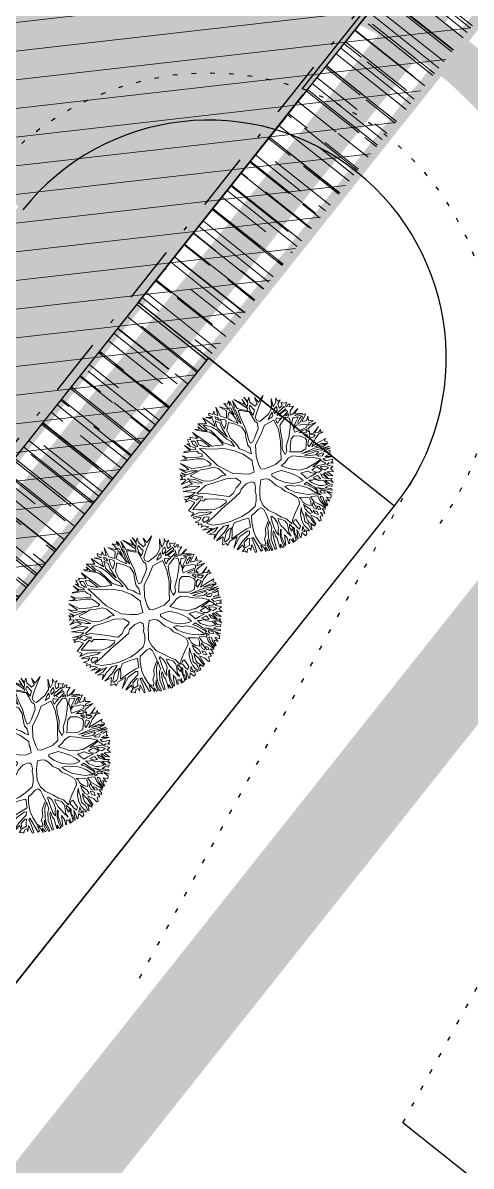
# Model space of a CAD drawing. Header units: metres. Extents: x -664657 to -643449, y -1076720 to -1062383.
# Drawn here: x -660281.14 to -660271.14, y -1066170.79 to -1066145.3 of the extents above; entities that cross this region are included whole.
import ezdxf

# ---------------------------------------------------------------- set-up
doc = ezdxf.new("R2010")
doc.units = ezdxf.units.M
doc.header["$LTSCALE"] = 0.1
for name, pattern in [('DASHDOT', [25.4, 12.7, -6.35, 0, -6.35]), ('DIVIDE', [31.75, 12.7, -6.35, 0, -6.35, 0, -6.35]), ('DOT', [6.35, 0, -6.35])]:
    doc.linetypes.add(name, pattern=pattern)
doc.layers.get('0').update_dxf_attribs({"color": 8, "lineweight": 9})
for name, color, linetype in [('AA_THER_DOPRAVA', 142, 'Continuous'), ('AA_THER_KOMUNIKACE', 201, 'Continuous'), ('AA_THER_osy', 46, 'DASHDOT'), ('AA_THER_slabá', 4, 'Continuous'), ('AA_THER_srafy', 52, 'Continuous'), ('AA_THER_SRAFY KATASTR', 14, 'Continuous'), ('AA_THER_čerchovaná', 84, 'DIVIDE')]:
    doc.layers.add(name, color=color, linetype=linetype)
doc.layers.add('AA_THER_pomocná', color=30, linetype='Continuous', plot=False)
doc.layers.add('AA_THER_silná', color=1, linetype='Continuous', lineweight=70)
doc.layers.add('AA_THER_STAFAZ', color=252, linetype='Continuous', lineweight=0)
pattern_1 = [(321.512676, (-656030.26, -1069498.5804), (1.190946247, -0.297893937), [7.62, -1.016, 2.54, -0.508]), (321.512676, (-656029.57305, -1069498.8021), (0.0228439, 0.845003885), [1.524, -0.16764, 3.048, -0.381]), (321.512676, (-656029.79244, -1069498.4005), (2.279521616, -1.377561865), [4.064, -0.7112, 2.032, -0.508])]

# ---------------------------------------------------------------- blocks, each defined once
blk = doc.blocks.new('A$C0C461CEA')
for p, q in [((0.303, 0.735), (0.335, 0.855)), ((0.335, 0.855), (0.332, 0.706)), ((0.448, 0.732), (0.381, 0.832)), ((0.381, 0.832), (0.473, 0.745)), ((0.483, 0.777), (0.463, 0.845)), ((0.463, 0.845), (0.503, 0.812)), ((0.503, 0.812), (0.541, 0.849)), ((0.541, 0.849), (0.523, 0.775)), ((-0.108, 0.579), (-0.136, 0.688)), ((-0.136, 0.688), (-0.031, 0.479)), ((-0.062, 0.681), (-0.084, 0.71)), ((-0.084, 0.71), (-0.025, 0.681)), ((0.086, 0.573), (-0.062, 0.681)), ((-0.025, 0.681), (-0.029, 0.73)), ((-0.029, 0.73), (-0.001, 0.656)), ((0.063, 0.606), (-0.009, 0.765)), ((-0.009, 0.765), (0.101, 0.706)), ((0.049, 0.709), (0.1, 0.674)), ((0.071, 0.64), (0.049, 0.709)), ((0.101, 0.706), (0.094, 0.804)), ((0.094, 0.804), (0.195, 0.61)), ((0.1, 0.674), (0.148, 0.626)), ((0.214, 0.725), (0.134, 0.788)), ((0.134, 0.788), (0.212, 0.751)), ((0.191, 0.795), (0.205, 0.826)), ((0.231, 0.749), (0.191, 0.795)), ((0.195, 0.61), (0.214, 0.725)), ((0.205, 0.826), (0.247, 0.779)), ((0.212, 0.751), (0.231, 0.749)), ((0.226, 0.644), (0.236, 0.684)), ((0.236, 0.684), (0.278, 0.625)), ((0.247, 0.779), (0.283, 0.818)), ((0.256, 0.734), (0.28, 0.713)), ((0.257, 0.695), (0.256, 0.734)), ((0.272, 0.676), (0.257, 0.695)), ((0.291, 0.657), (0.272, 0.676)), ((0.283, 0.818), (0.273, 0.766)), ((0.273, 0.766), (0.303, 0.735)), ((0.28, 0.713), (0.29, 0.678)), ((0.29, 0.678), (0.291, 0.657)), ((0.298, 0.594), (0.316, 0.668)), ((0.316, 0.668), (0.354, 0.641)), ((0.332, 0.706), (0.398, 0.641)), ((0.398, 0.641), (0.448, 0.732)), ((0.471, 0.697), (0.438, 0.663)), ((0.482, 0.682), (0.471, 0.697)), ((0.473, 0.745), (0.483, 0.777)), ((0.492, 0.669), (0.482, 0.682)), ((0.49, 0.711), (0.491, 0.762)), ((0.505, 0.682), (0.49, 0.711)), ((0.491, 0.762), (0.519, 0.739)), ((0.503, 0.634), (0.492, 0.669)), ((0.518, 0.634), (0.505, 0.682)), ((0.519, 0.739), (0.518, 0.634)), ((0.523, 0.775), (0.552, 0.829)), ((0.544, 0.723), (0.568, 0.689)), ((0.547, 0.66), (0.544, 0.723)), ((0.552, 0.829), (0.55, 0.733)), ((0.55, 0.733), (0.572, 0.716)), ((0.568, 0.689), (0.562, 0.609)), ((0.572, 0.716), (0.592, 0.82)), ((0.592, 0.82), (0.599, 0.69)), ((0.599, 0.69), (0.656, 0.641)), ((0.732, 0.619), (0.623, 0.824)), ((0.623, 0.824), (0.721, 0.691)), ((0.721, 0.691), (0.725, 0.772)), ((0.725, 0.772), (0.739, 0.638)), ((0.739, 0.638), (0.773, 0.691)), ((0.773, 0.691), (0.762, 0.79)), ((0.762, 0.79), (0.78, 0.708)), ((0.78, 0.708), (0.782, 0.71)), ((0.782, 0.71), (0.826, 0.755)), ((0.826, 0.755), (0.807, 0.687)), ((0.807, 0.687), (0.84, 0.599)), ((1.024, 0.679), (0.847, 0.53)), ((0.888, 0.613), (0.897, 0.711)), ((0.897, 0.711), (0.915, 0.627)), ((0.915, 0.627), (1.024, 0.679)), ((-0.291, 0.473), (-0.326, 0.577)), ((-0.326, 0.577), (-0.279, 0.488)), ((-0.256, 0.522), (-0.284, 0.582)), ((-0.284, 0.582), (-0.25, 0.553)), ((-0.207, 0.472), (-0.256, 0.522)), ((-0.25, 0.553), (-0.251, 0.627)), ((-0.251, 0.627), (-0.205, 0.61)), ((-0.215, 0.587), (-0.164, 0.562)), ((-0.208, 0.57), (-0.215, 0.587)), ((-0.212, 0.536), (-0.208, 0.57)), ((-0.186, 0.48), (-0.212, 0.536)), ((-0.205, 0.61), (-0.205, 0.641)), ((-0.205, 0.641), (-0.143, 0.596)), ((-0.164, 0.562), (-0.163, 0.47)), ((-0.143, 0.596), (-0.108, 0.579)), ((-0.134, 0.562), (-0.138, 0.487)), ((-0.111, 0.544), (-0.134, 0.562)), ((-0.084, 0.536), (-0.111, 0.544)), ((-0.05, 0.471), (-0.084, 0.536)), ((-0.001, 0.656), (0.063, 0.606)), ((0.115, 0.58), (0.071, 0.64)), ((0.141, 0.467), (0.086, 0.573)), ((0.154, 0.458), (0.115, 0.58)), ((0.148, 0.626), (0.198, 0.54)), ((0.198, 0.54), (0.234, 0.438)), ((0.212, 0.581), (0.226, 0.644)), ((0.236, 0.499), (0.212, 0.581)), ((0.281, 0.388), (0.236, 0.499)), ((0.278, 0.625), (0.267, 0.543)), ((0.267, 0.543), (0.281, 0.388)), ((0.299, 0.519), (0.298, 0.594)), ((0.359, 0.578), (0.299, 0.519)), ((0.392, 0.572), (0.318, 0.477)), ((0.354, 0.641), (0.373, 0.618)), ((0.373, 0.618), (0.359, 0.578)), ((0.469, 0.501), (0.392, 0.572)), ((0.419, 0.639), (0.417, 0.618)), ((0.417, 0.618), (0.449, 0.568)), ((0.438, 0.663), (0.419, 0.639)), ((0.449, 0.568), (0.492, 0.518)), ((0.532, 0.422), (0.469, 0.501)), ((0.492, 0.518), (0.511, 0.491)), ((0.512, 0.575), (0.503, 0.634)), ((0.511, 0.491), (0.512, 0.575)), ((0.53, 0.531), (0.539, 0.622)), ((0.551, 0.471), (0.53, 0.531)), ((0.539, 0.622), (0.547, 0.66)), ((0.562, 0.609), (0.551, 0.471)), ((0.581, 0.563), (0.574, 0.456)), ((0.6, 0.66), (0.581, 0.563)), ((0.629, 0.644), (0.6, 0.66)), ((0.699, 0.587), (0.629, 0.644)), ((0.656, 0.641), (0.716, 0.594)), ((0.735, 0.569), (0.699, 0.587)), ((0.716, 0.594), (0.732, 0.619)), ((0.736, 0.502), (0.735, 0.569)), ((0.738, 0.409), (0.736, 0.502)), ((0.756, 0.617), (0.75, 0.55)), ((0.75, 0.55), (0.759, 0.494)), ((0.785, 0.647), (0.756, 0.617)), ((0.759, 0.494), (0.811, 0.549)), ((0.847, 0.53), (0.772, 0.454)), ((0.811, 0.549), (0.785, 0.647)), ((0.84, 0.599), (0.888, 0.613)), ((1.039, 0.454), (1.103, 0.589)), ((1.103, 0.589), (1.074, 0.465)), ((1.074, 0.465), (1.137, 0.506)), ((1.137, 0.506), (1.166, 0.562)), ((1.213, 0.508), (1.154, 0.472)), ((1.166, 0.562), (1.164, 0.508)), ((1.164, 0.508), (1.213, 0.508)), ((-0.436, 0.238), (-0.503, 0.376)), ((-0.503, 0.376), (-0.397, 0.235)), ((-0.394, 0.371), (-0.482, 0.412)), ((-0.482, 0.412), (-0.394, 0.388)), ((-0.394, 0.388), (-0.424, 0.459)), ((-0.424, 0.459), (-0.372, 0.399)), ((-0.256, 0.32), (-0.394, 0.371)), ((-0.386, 0.487), (-0.377, 0.497)), ((-0.28, 0.452), (-0.386, 0.487)), ((-0.377, 0.497), (-0.291, 0.473)), ((-0.372, 0.399), (-0.265, 0.347)), ((-0.209, 0.421), (-0.28, 0.452)), ((-0.279, 0.488), (-0.209, 0.448)), ((-0.265, 0.347), (-0.176, 0.312)), ((-0.209, 0.448), (-0.207, 0.472)), ((-0.194, 0.381), (-0.209, 0.421)), ((-0.162, 0.346), (-0.194, 0.381)), ((-0.163, 0.47), (-0.186, 0.48)), ((-0.176, 0.312), (-0.162, 0.346)), ((-0.157, 0.436), (-0.114, 0.321)), ((-0.081, 0.391), (-0.157, 0.436)), ((-0.138, 0.487), (-0.095, 0.443)), ((-0.095, 0.443), (-0.013, 0.385)), ((0.012, 0.333), (-0.081, 0.391)), ((-0.013, 0.385), (-0.05, 0.471)), ((-0.031, 0.479), (0.019, 0.379)), ((0.154, 0.269), (0.012, 0.333)), ((0.019, 0.379), (0.096, 0.349)), ((0.096, 0.349), (0.175, 0.322)), ((0.175, 0.322), (0.141, 0.467)), ((0.193, 0.345), (0.154, 0.458)), ((0.24, 0.295), (0.193, 0.345)), ((0.234, 0.438), (0.258, 0.367)), ((0.258, 0.367), (0.296, 0.309)), ((0.314, 0.414), (0.309, 0.363)), ((0.309, 0.363), (0.334, 0.286)), ((0.318, 0.477), (0.314, 0.414)), ((0.54, 0.324), (0.532, 0.422)), ((0.571, 0.374), (0.551, 0.283)), ((0.574, 0.456), (0.571, 0.374)), ((0.731, 0.289), (0.76, 0.363)), ((0.76, 0.363), (0.738, 0.409)), ((0.772, 0.454), (0.768, 0.41)), ((0.768, 0.41), (0.8, 0.37)), ((0.8, 0.37), (0.955, 0.401)), ((0.943, 0.354), (0.922, 0.336)), ((0.922, 0.336), (0.992, 0.342)), ((0.983, 0.384), (0.943, 0.354)), ((0.955, 0.401), (1.039, 0.454)), ((1.022, 0.404), (0.983, 0.384)), ((0.992, 0.342), (1.008, 0.359)), ((1.008, 0.359), (1.022, 0.404)), ((1.06, 0.421), (1.046, 0.396)), ((1.046, 0.396), (1.046, 0.37)), ((1.046, 0.37), (1.102, 0.394)), ((1.085, 0.438), (1.06, 0.421)), ((1.084, 0.364), (1.065, 0.329)), ((1.065, 0.329), (1.216, 0.353)), ((1.151, 0.377), (1.084, 0.364)), ((1.117, 0.447), (1.085, 0.438)), ((1.102, 0.394), (1.117, 0.447)), ((1.157, 0.334), (1.115, 0.327)), ((1.154, 0.472), (1.142, 0.409)), ((1.142, 0.409), (1.193, 0.416)), ((1.216, 0.393), (1.151, 0.377)), ((1.223, 0.332), (1.157, 0.334)), ((1.193, 0.416), (1.206, 0.47)), ((1.206, 0.47), (1.232, 0.441)), ((1.216, 0.353), (1.216, 0.393)), ((1.221, 0.303), (1.223, 0.332)), ((1.232, 0.441), (1.276, 0.429)), ((1.276, 0.429), (1.239, 0.399)), ((1.239, 0.399), (1.239, 0.378)), ((1.239, 0.378), (1.266, 0.383)), ((1.336, 0.335), (1.265, 0.299)), ((1.266, 0.383), (1.281, 0.398)), ((1.308, 0.383), (1.275, 0.358)), ((1.275, 0.358), (1.336, 0.335)), ((1.281, 0.398), (1.308, 0.383)), ((-0.612, 0.165), (-0.577, 0.172)), ((-0.577, 0.172), (-0.583, 0.229)), ((-0.583, 0.229), (-0.536, 0.174)), ((-0.526, 0.187), (-0.556, 0.247)), ((-0.556, 0.247), (-0.505, 0.187)), ((-0.495, 0.221), (-0.55, 0.309)), ((-0.55, 0.309), (-0.495, 0.256)), ((-0.536, 0.174), (-0.526, 0.187)), ((-0.505, 0.187), (-0.335, 0.163)), ((-0.495, 0.256), (-0.436, 0.238)), ((-0.415, 0.205), (-0.495, 0.221)), ((-0.335, 0.163), (-0.415, 0.205)), ((-0.397, 0.235), (-0.263, 0.181)), ((-0.263, 0.181), (-0.194, 0.167)), ((-0.174, 0.275), (-0.256, 0.32)), ((-0.194, 0.167), (-0.145, 0.146)), ((-0.142, 0.224), (-0.174, 0.275)), ((-0.114, 0.159), (-0.142, 0.224)), ((-0.114, 0.321), (-0.04, 0.095)), ((0.266, 0.178), (0.154, 0.269)), ((0.308, 0.222), (0.24, 0.295)), ((0.364, 0.065), (0.266, 0.178)), ((0.296, 0.309), (0.308, 0.222)), ((0.334, 0.286), (0.348, 0.221)), ((0.348, 0.221), (0.354, 0.16)), ((0.485, 0.148), (0.513, 0.258)), ((0.513, 0.258), (0.54, 0.324)), ((0.534, 0.218), (0.533, 0.155)), ((0.551, 0.283), (0.534, 0.218)), ((0.567, 0.153), (0.619, 0.192)), ((0.726, 0.197), (0.588, 0.099)), ((0.619, 0.192), (0.694, 0.255)), ((0.694, 0.255), (0.731, 0.289)), ((0.834, 0.289), (0.726, 0.197)), ((0.992, 0.29), (0.834, 0.289)), ((0.985, 0.138), (0.99, 0.219)), ((0.99, 0.219), (0.992, 0.29)), ((1.029, 0.181), (0.99, 0.078)), ((1.019, 0.28), (1.014, 0.25)), ((1.014, 0.25), (1.022, 0.223)), ((1.04, 0.305), (1.019, 0.28)), ((1.022, 0.223), (1.057, 0.251)), ((1.054, 0.196), (1.029, 0.181)), ((1.065, 0.28), (1.04, 0.305)), ((1.161, 0.247), (1.054, 0.196)), ((1.057, 0.251), (1.11, 0.266)), ((1.11, 0.266), (1.065, 0.28)), ((1.115, 0.327), (1.094, 0.318)), ((1.094, 0.318), (1.123, 0.272)), ((1.123, 0.272), (1.221, 0.303)), ((1.207, 0.21), (1.161, 0.247)), ((1.221, 0.277), (1.173, 0.268)), ((1.173, 0.268), (1.209, 0.239)), ((1.193, 0.151), (1.207, 0.21)), ((1.249, 0.194), (1.201, 0.132)), ((1.209, 0.239), (1.221, 0.277)), ((1.265, 0.299), (1.236, 0.242)), ((1.236, 0.242), (1.263, 0.236)), ((1.268, 0.179), (1.249, 0.194)), ((1.263, 0.236), (1.379, 0.275)), ((1.314, 0.169), (1.268, 0.179)), ((1.411, 0.18), (1.289, 0.213)), ((1.289, 0.213), (1.317, 0.184)), ((1.379, 0.275), (1.301, 0.236)), ((1.301, 0.236), (1.411, 0.18)), ((1.319, 0.158), (1.314, 0.169)), ((1.317, 0.184), (1.443, 0.155)), ((-0.493, -0.002), (-0.644, 0.041)), ((-0.644, 0.041), (-0.485, 0.03)), ((-0.635, 0.101), (-0.551, 0.117)), ((-0.519, 0.086), (-0.635, 0.101)), ((-0.557, 0.142), (-0.612, 0.165)), ((-0.551, 0.117), (-0.557, 0.142)), ((-0.509, 0.126), (-0.526, 0.126)), ((-0.526, 0.126), (-0.492, 0.08)), ((-0.485, 0.03), (-0.519, 0.086)), ((-0.416, 0.057), (-0.509, 0.126)), ((-0.492, 0.08), (-0.453, 0.038)), ((-0.444, 0.15), (-0.46, 0.141)), ((-0.46, 0.141), (-0.318, -0.013)), ((-0.453, 0.038), (-0.411, 0.003)), ((-0.353, 0.149), (-0.444, 0.15)), ((-0.354, -0.026), (-0.416, 0.057)), ((-0.411, 0.003), (-0.354, -0.026)), ((-0.273, 0.155), (-0.353, 0.149)), ((-0.191, 0.121), (-0.273, 0.155)), ((-0.099, 0.096), (-0.191, 0.121)), ((-0.145, 0.146), (-0.114, 0.159)), ((-0.05, 0.048), (-0.099, 0.096)), ((0, -0.086), (-0.05, 0.048)), ((-0.04, 0.095), (0.101, -0.11)), ((0.354, 0.16), (0.409, 0.103)), ((0.435, -0.079), (0.364, 0.065)), ((0.409, 0.103), (0.439, 0.053)), ((0.439, 0.053), (0.476, 0.01)), ((0.476, 0.01), (0.498, 0.096)), ((0.498, 0.096), (0.485, 0.148)), ((0.588, 0.099), (0.514, -0.053)), ((0.533, 0.155), (0.567, 0.153)), ((0.934, -0.024), (0.985, 0.138)), ((0.99, 0.078), (0.966, -0.017)), ((1.064, -0.035), (1.15, 0.081)), ((1.15, 0.081), (1.193, 0.151)), ((1.184, 0.044), (1.176, -0.007)), ((1.242, 0.072), (1.184, 0.044)), ((1.201, 0.118), (1.192, 0.06)), ((1.192, 0.06), (1.242, 0.105)), ((1.201, 0.132), (1.201, 0.118)), ((1.242, 0.105), (1.277, 0.128)), ((1.297, 0.051), (1.242, 0.072)), ((1.294, 0.108), (1.276, 0.086)), ((1.276, 0.086), (1.305, 0.077)), ((1.277, 0.128), (1.319, 0.158)), ((1.327, 0.131), (1.294, 0.108)), ((1.347, 0.037), (1.297, 0.051)), ((1.305, 0.077), (1.384, 0.138)), ((1.367, 0.149), (1.327, 0.131)), ((1.443, 0.155), (1.34, 0.081)), ((1.34, 0.081), (1.406, 0.061)), ((1.386, 0.006), (1.347, 0.037)), ((1.384, 0.138), (1.367, 0.149)), ((1.367, -0.026), (1.386, 0.006)), ((1.421, 0.016), (1.398, -0.011)), ((1.406, 0.061), (1.454, 0.109)), ((1.495, 0.013), (1.421, 0.016)), ((1.454, 0.109), (1.431, 0.05)), ((1.431, 0.05), (1.495, 0.013)), ((-0.701, -0.157), (-0.672, -0.144)), ((-0.634, -0.167), (-0.701, -0.157)), ((-0.672, -0.144), (-0.697, -0.115)), ((-0.697, -0.115), (-0.649, -0.134)), ((-0.599, -0.118), (-0.687, -0.081)), ((-0.687, -0.081), (-0.582, -0.108)), ((-0.508, -0.101), (-0.659, -0.004)), ((-0.659, -0.004), (-0.5, -0.057)), ((-0.649, -0.134), (-0.599, -0.118)), ((-0.561, -0.129), (-0.611, -0.142)), ((-0.611, -0.142), (-0.575, -0.175)), ((-0.582, -0.108), (-0.544, -0.105)), ((-0.519, -0.137), (-0.561, -0.129)), ((-0.544, -0.105), (-0.508, -0.101)), ((-0.491, -0.179), (-0.519, -0.137)), ((-0.5, -0.057), (-0.412, -0.054)), ((-0.412, -0.054), (-0.493, -0.002)), ((-0.33, -0.078), (-0.491, -0.12)), ((-0.491, -0.12), (-0.481, -0.145)), ((-0.481, -0.145), (-0.435, -0.149)), ((-0.435, -0.149), (-0.35, -0.207)), ((-0.208, -0.104), (-0.33, -0.078)), ((-0.318, -0.013), (-0.221, -0.06)), ((-0.221, -0.06), (-0.118, -0.072)), ((-0.023, -0.134), (-0.208, -0.104)), ((-0.118, -0.072), (-0.051, -0.067)), ((-0.051, -0.067), (0, -0.086)), ((0.101, -0.19), (-0.023, -0.134)), ((0.101, -0.11), (0.215, -0.18)), ((0.386, -0.241), (0.412, -0.157)), ((0.412, -0.132), (0.435, -0.079)), ((0.412, -0.157), (0.412, -0.132)), ((0.514, -0.053), (0.492, -0.182)), ((0.814, -0.262), (0.864, -0.159)), ((0.864, -0.159), (0.934, -0.024)), ((0.908, -0.119), (0.897, -0.15)), ((0.897, -0.15), (0.901, -0.228)), ((0.966, -0.017), (0.908, -0.119)), ((0.946, -0.198), (0.973, -0.127)), ((0.973, -0.127), (1.064, -0.035)), ((1.026, -0.151), (1.009, -0.187)), ((1.084, -0.067), (1.026, -0.151)), ((1.138, -0.047), (1.084, -0.067)), ((1.225, -0.095), (1.138, -0.047)), ((1.176, -0.007), (1.277, -0.02)), ((1.271, -0.153), (1.225, -0.095)), ((1.231, -0.04), (1.321, -0.091)), ((1.289, -0.041), (1.231, -0.04)), ((1.276, -0.187), (1.271, -0.153)), ((1.277, -0.02), (1.367, -0.026)), ((1.324, -0.116), (1.277, -0.096)), ((1.277, -0.096), (1.303, -0.157)), ((1.346, -0.047), (1.289, -0.041)), ((1.303, -0.157), (1.324, -0.116)), ((1.321, -0.091), (1.346, -0.047)), ((1.347, -0.14), (1.333, -0.161)), ((1.333, -0.161), (1.36, -0.194)), ((1.374, -0.053), (1.346, -0.093)), ((1.346, -0.093), (1.374, -0.091)), ((1.368, -0.148), (1.347, -0.14)), ((1.374, -0.091), (1.353, -0.129)), ((1.353, -0.129), (1.41, -0.147)), ((1.4, -0.166), (1.368, -0.148)), ((1.514, -0.029), (1.374, -0.053)), ((1.398, -0.011), (1.514, -0.029)), ((1.41, -0.147), (1.519, -0.094)), ((1.519, -0.094), (1.431, -0.145)), ((1.431, -0.145), (1.486, -0.17)), ((1.486, -0.17), (1.527, -0.148)), ((1.527, -0.148), (1.511, -0.184)), ((-0.721, -0.288), (-0.583, -0.227)), ((-0.67, -0.354), (-0.721, -0.288)), ((-0.49, -0.229), (-0.658, -0.302)), ((-0.658, -0.302), (-0.588, -0.343)), ((-0.583, -0.227), (-0.634, -0.167)), ((-0.575, -0.175), (-0.552, -0.204)), ((-0.552, -0.204), (-0.506, -0.197)), ((-0.506, -0.197), (-0.448, -0.22)), ((-0.444, -0.203), (-0.491, -0.179)), ((-0.465, -0.267), (-0.49, -0.229)), ((-0.431, -0.251), (-0.465, -0.267)), ((-0.448, -0.22), (-0.444, -0.203)), ((-0.402, -0.266), (-0.431, -0.251)), ((-0.281, -0.328), (-0.402, -0.266)), ((-0.35, -0.207), (-0.2, -0.314)), ((-0.167, -0.411), (-0.281, -0.328)), ((-0.2, -0.314), (-0.141, -0.358)), ((-0.025, -0.371), (0.046, -0.318)), ((0.046, -0.318), (0.128, -0.29)), ((0.147, -0.271), (0.101, -0.19)), ((0.128, -0.29), (0.147, -0.271)), ((0.215, -0.18), (0.302, -0.23)), ((0.302, -0.23), (0.386, -0.241)), ((0.492, -0.182), (0.493, -0.246)), ((0.493, -0.246), (0.533, -0.274)), ((0.533, -0.274), (0.71, -0.29)), ((0.71, -0.29), (0.814, -0.262)), ((0.773, -0.347), (0.846, -0.329)), ((0.846, -0.329), (0.914, -0.295)), ((0.901, -0.228), (0.946, -0.198)), ((0.914, -0.295), (0.987, -0.292)), ((1.009, -0.187), (0.98, -0.225)), ((0.98, -0.225), (1.12, -0.297)), ((0.987, -0.292), (1.076, -0.35)), ((1.12, -0.297), (1.208, -0.294)), ((1.322, -0.346), (1.122, -0.328)), ((1.122, -0.328), (1.314, -0.377)), ((1.208, -0.294), (1.276, -0.187)), ((1.287, -0.212), (1.256, -0.26)), ((1.256, -0.26), (1.262, -0.288)), ((1.262, -0.288), (1.356, -0.236)), ((1.318, -0.192), (1.287, -0.212)), ((1.394, -0.229), (1.298, -0.308)), ((1.298, -0.308), (1.389, -0.301)), ((1.356, -0.236), (1.318, -0.192)), ((1.439, -0.334), (1.334, -0.329)), ((1.334, -0.329), (1.521, -0.375)), ((1.36, -0.194), (1.389, -0.194)), ((1.389, -0.194), (1.421, -0.179)), ((1.389, -0.301), (1.527, -0.295)), ((1.476, -0.191), (1.394, -0.229)), ((1.421, -0.179), (1.4, -0.166)), ((1.541, -0.201), (1.476, -0.191)), ((1.527, -0.295), (1.496, -0.321)), ((1.496, -0.321), (1.528, -0.358)), ((1.511, -0.184), (1.541, -0.201)), ((-0.722, -0.374), (-0.67, -0.354)), ((-0.605, -0.381), (-0.722, -0.374)), ((-0.671, -0.512), (-0.715, -0.477)), ((-0.715, -0.477), (-0.643, -0.483)), ((-0.705, -0.422), (-0.705, -0.403)), ((-0.705, -0.403), (-0.475, -0.468)), ((-0.602, -0.457), (-0.705, -0.422)), ((-0.643, -0.483), (-0.602, -0.457)), ((-0.562, -0.478), (-0.608, -0.497)), ((-0.608, -0.497), (-0.603, -0.545)), ((-0.429, -0.459), (-0.605, -0.381)), ((-0.588, -0.343), (-0.459, -0.411)), ((-0.528, -0.49), (-0.562, -0.478)), ((-0.5, -0.512), (-0.528, -0.49)), ((-0.475, -0.468), (-0.429, -0.459)), ((-0.459, -0.411), (-0.383, -0.446)), ((-0.274, -0.489), (-0.439, -0.537)), ((-0.383, -0.446), (-0.284, -0.456)), ((-0.284, -0.456), (-0.182, -0.436)), ((-0.099, -0.448), (-0.274, -0.489)), ((-0.182, -0.436), (-0.167, -0.411)), ((-0.141, -0.358), (-0.098, -0.387)), ((0.06, -0.41), (-0.099, -0.448)), ((-0.098, -0.387), (-0.025, -0.371)), ((0.101, -0.37), (0.06, -0.41)), ((0.202, -0.337), (0.101, -0.37)), ((0.284, -0.347), (0.202, -0.337)), ((0.252, -0.551), (0.271, -0.484)), ((0.271, -0.484), (0.295, -0.448)), ((0.301, -0.364), (0.284, -0.347)), ((0.295, -0.448), (0.313, -0.389)), ((0.313, -0.389), (0.301, -0.364)), ((0.348, -0.481), (0.309, -0.559)), ((0.414, -0.386), (0.348, -0.481)), ((0.482, -0.404), (0.414, -0.386)), ((0.518, -0.429), (0.482, -0.404)), ((0.544, -0.477), (0.518, -0.429)), ((0.574, -0.561), (0.544, -0.477)), ((0.601, -0.382), (0.587, -0.408)), ((0.587, -0.408), (0.628, -0.487)), ((0.66, -0.39), (0.601, -0.382)), ((0.628, -0.487), (0.7, -0.576)), ((0.74, -0.406), (0.66, -0.39)), ((0.768, -0.431), (0.74, -0.406)), ((0.831, -0.489), (0.768, -0.431)), ((0.833, -0.407), (0.773, -0.347)), ((0.885, -0.552), (0.831, -0.489)), ((0.896, -0.469), (0.833, -0.407)), ((0.987, -0.527), (0.896, -0.469)), ((1.076, -0.35), (1.146, -0.402)), ((1.146, -0.366), (1.331, -0.398)), ((1.205, -0.406), (1.146, -0.366)), ((1.146, -0.402), (1.247, -0.462)), ((1.293, -0.438), (1.205, -0.406)), ((1.247, -0.462), (1.328, -0.531)), ((1.35, -0.423), (1.293, -0.438)), ((1.308, -0.455), (1.382, -0.454)), ((1.323, -0.478), (1.308, -0.455)), ((1.314, -0.377), (1.526, -0.421)), ((1.436, -0.382), (1.322, -0.346)), ((1.367, -0.498), (1.323, -0.478)), ((1.331, -0.398), (1.35, -0.423)), ((1.403, -0.475), (1.367, -0.498)), ((1.526, -0.421), (1.375, -0.412)), ((1.375, -0.412), (1.53, -0.449)), ((1.382, -0.454), (1.403, -0.475)), ((1.53, -0.449), (1.415, -0.452)), ((1.415, -0.452), (1.445, -0.477)), ((1.521, -0.375), (1.436, -0.382)), ((1.513, -0.369), (1.439, -0.334)), ((1.445, -0.477), (1.505, -0.474)), ((1.505, -0.474), (1.477, -0.522)), ((1.528, -0.358), (1.513, -0.369)), ((-0.697, -0.539), (-0.671, -0.512)), ((-0.651, -0.541), (-0.697, -0.539)), ((-0.537, -0.67), (-0.676, -0.63)), ((-0.676, -0.63), (-0.569, -0.633)), ((-0.67, -0.585), (-0.643, -0.564)), ((-0.628, -0.583), (-0.67, -0.585)), ((-0.643, -0.564), (-0.651, -0.541)), ((-0.569, -0.633), (-0.628, -0.583)), ((-0.603, -0.545), (-0.555, -0.54)), ((-0.569, -0.566), (-0.571, -0.578)), ((-0.571, -0.578), (-0.503, -0.638)), ((-0.439, -0.537), (-0.569, -0.566)), ((-0.555, -0.54), (-0.523, -0.534)), ((-0.523, -0.534), (-0.5, -0.512)), ((-0.503, -0.638), (-0.373, -0.687)), ((0.165, -0.682), (0.215, -0.623)), ((0.215, -0.623), (0.252, -0.551)), ((0.276, -0.629), (0.273, -0.73)), ((0.309, -0.559), (0.276, -0.629)), ((0.627, -0.632), (0.574, -0.561)), ((0.648, -0.697), (0.627, -0.632)), ((0.68, -0.635), (0.71, -0.698)), ((0.723, -0.641), (0.68, -0.635)), ((0.7, -0.576), (0.793, -0.643)), ((0.755, -0.654), (0.723, -0.641)), ((0.793, -0.687), (0.755, -0.654)), ((0.793, -0.643), (0.86, -0.669)), ((0.927, -0.618), (0.885, -0.552)), ((0.953, -0.683), (0.927, -0.618)), ((0.973, -0.572), (1.072, -0.589)), ((0.997, -0.622), (0.973, -0.572)), ((1.063, -0.541), (0.987, -0.527)), ((1.018, -0.681), (0.997, -0.622)), ((1.084, -0.55), (1.063, -0.541)), ((1.072, -0.589), (1.119, -0.642)), ((1.24, -0.542), (1.084, -0.55)), ((1.119, -0.642), (1.171, -0.679)), ((1.135, -0.61), (1.181, -0.601)), ((1.169, -0.658), (1.135, -0.61)), ((1.218, -0.683), (1.169, -0.658)), ((1.271, -0.556), (1.173, -0.572)), ((1.173, -0.572), (1.345, -0.623)), ((1.181, -0.601), (1.228, -0.603)), ((1.228, -0.603), (1.262, -0.674)), ((1.328, -0.531), (1.24, -0.542)), ((1.339, -0.652), (1.266, -0.621)), ((1.266, -0.621), (1.279, -0.67)), ((1.32, -0.545), (1.271, -0.556)), ((1.362, -0.62), (1.32, -0.545)), ((1.367, -0.69), (1.339, -0.652)), ((1.345, -0.623), (1.362, -0.62)), ((1.492, -0.575), (1.361, -0.539)), ((1.361, -0.539), (1.376, -0.585)), ((1.404, -0.631), (1.364, -0.641)), ((1.364, -0.641), (1.432, -0.706)), ((1.376, -0.585), (1.48, -0.613)), ((1.434, -0.521), (1.395, -0.521)), ((1.395, -0.521), (1.492, -0.575)), ((1.457, -0.664), (1.404, -0.631)), ((1.485, -0.543), (1.434, -0.521)), ((1.461, -0.634), (1.444, -0.636)), ((1.444, -0.636), (1.457, -0.664)), ((1.48, -0.613), (1.461, -0.634)), ((1.477, -0.522), (1.485, -0.543)), ((-0.639, -0.698), (-0.537, -0.67)), ((-0.507, -0.691), (-0.639, -0.698)), ((-0.54, -0.767), (-0.622, -0.732)), ((-0.622, -0.732), (-0.532, -0.735)), ((-0.483, -0.76), (-0.59, -0.822)), ((-0.59, -0.822), (-0.54, -0.767)), ((-0.568, -0.862), (-0.416, -0.81)), ((-0.532, -0.735), (-0.456, -0.699)), ((-0.456, -0.699), (-0.507, -0.691)), ((-0.374, -0.724), (-0.483, -0.76)), ((-0.388, -0.824), (-0.446, -0.892)), ((-0.416, -0.81), (-0.302, -0.746)), ((-0.329, -0.8), (-0.388, -0.824)), ((-0.302, -0.746), (-0.374, -0.724)), ((-0.373, -0.687), (-0.256, -0.714)), ((-0.335, -0.847), (-0.287, -0.798)), ((-0.287, -0.798), (-0.329, -0.8)), ((-0.283, -0.813), (-0.322, -0.887)), ((-0.221, -0.753), (-0.283, -0.813)), ((-0.256, -0.714), (-0.076, -0.727)), ((-0.092, -0.771), (-0.221, -0.753)), ((-0.004, -0.791), (-0.092, -0.771)), ((-0.076, -0.727), (0.048, -0.713)), ((-0.024, -0.869), (-0.002, -0.812)), ((-0.002, -0.812), (-0.004, -0.791)), ((0.055, -0.78), (0.014, -0.86)), ((0.048, -0.713), (0.165, -0.682)), ((0.103, -0.771), (0.055, -0.78)), ((0.185, -0.745), (0.103, -0.771)), ((0.227, -0.745), (0.185, -0.745)), ((0.25, -0.786), (0.227, -0.745)), ((0.249, -0.862), (0.25, -0.786)), ((0.273, -0.73), (0.303, -0.824)), ((0.303, -0.824), (0.376, -0.924)), ((0.706, -0.765), (0.648, -0.697)), ((0.766, -0.864), (0.706, -0.765)), ((0.71, -0.698), (0.771, -0.775)), ((0.771, -0.775), (0.873, -0.86)), ((0.861, -0.713), (0.793, -0.687)), ((0.86, -0.669), (0.919, -0.683)), ((0.923, -0.765), (0.861, -0.713)), ((0.919, -0.683), (0.953, -0.683)), ((0.975, -0.826), (0.923, -0.765)), ((0.943, -0.738), (0.987, -0.729)), ((0.979, -0.769), (0.943, -0.738)), ((1.031, -0.928), (0.975, -0.826)), ((1.005, -0.804), (0.979, -0.769)), ((0.987, -0.729), (1.026, -0.796)), ((1.045, -0.869), (1.005, -0.804)), ((1.087, -0.68), (1.018, -0.681)), ((1.026, -0.796), (1.051, -0.84)), ((1.033, -0.716), (1.053, -0.774)), ((1.078, -0.743), (1.033, -0.716)), ((1.053, -0.774), (1.127, -0.856)), ((1.111, -0.744), (1.078, -0.743)), ((1.171, -0.679), (1.087, -0.68)), ((1.099, -0.713), (1.174, -0.717)), ((1.139, -0.759), (1.099, -0.713)), ((1.151, -0.786), (1.111, -0.744)), ((1.193, -0.78), (1.139, -0.759)), ((1.217, -0.83), (1.151, -0.786)), ((1.174, -0.717), (1.193, -0.78)), ((1.262, -0.674), (1.218, -0.683)), ((1.22, -0.716), (1.225, -0.775)), ((1.246, -0.741), (1.22, -0.716)), ((1.225, -0.775), (1.289, -0.835)), ((1.269, -0.792), (1.246, -0.741)), ((1.292, -0.73), (1.269, -0.733)), ((1.269, -0.733), (1.293, -0.833)), ((1.289, -0.835), (1.269, -0.792)), ((1.279, -0.67), (1.304, -0.696)), ((1.314, -0.791), (1.292, -0.73)), ((1.304, -0.696), (1.367, -0.69)), ((1.366, -0.826), (1.314, -0.791)), ((1.351, -0.74), (1.321, -0.736)), ((1.321, -0.736), (1.366, -0.826)), ((1.406, -0.775), (1.351, -0.74)), ((1.432, -0.706), (1.386, -0.715)), ((1.386, -0.715), (1.406, -0.775)), ((-0.457, -0.859), (-0.568, -0.862)), ((-0.519, -0.958), (-0.457, -0.859)), ((-0.458, -0.964), (-0.519, -0.958)), ((-0.463, -0.909), (-0.469, -0.936)), ((-0.469, -0.936), (-0.415, -0.93)), ((-0.446, -0.892), (-0.463, -0.909)), ((-0.456, -0.999), (-0.458, -0.964)), ((-0.402, -0.959), (-0.456, -0.999)), ((-0.415, -0.93), (-0.381, -0.913)), ((-0.275, -0.955), (-0.402, -0.959)), ((-0.396, -1.075), (-0.275, -0.955)), ((-0.237, -0.968), (-0.396, -1.075)), ((-0.381, -0.913), (-0.335, -0.847)), ((-0.322, -0.887), (-0.355, -0.942)), ((-0.355, -0.942), (-0.206, -0.924)), ((-0.105, -0.95), (-0.237, -0.968)), ((-0.206, -0.924), (-0.095, -0.918)), ((-0.078, -0.962), (-0.105, -0.95)), ((-0.102, -1.004), (-0.078, -0.962)), ((-0.095, -0.918), (-0.04, -0.918)), ((-0.04, -0.918), (-0.024, -0.869)), ((-0.027, -0.987), (-0.034, -1.08)), ((0.014, -0.86), (-0.027, -0.987)), ((0.142, -1.04), (0.206, -0.982)), ((0.246, -0.974), (0.184, -1.043)), ((0.206, -0.982), (0.243, -0.953)), ((0.23, -1.077), (0.246, -0.974)), ((0.243, -0.953), (0.249, -0.862)), ((0.292, -0.925), (0.277, -0.999)), ((0.309, -0.927), (0.292, -0.925)), ((0.33, -0.981), (0.309, -0.927)), ((0.333, -1.053), (0.33, -0.981)), ((0.376, -0.924), (0.427, -1.003)), ((0.693, -0.999), (0.75, -0.958)), ((0.75, -0.958), (0.766, -0.918)), ((0.766, -0.918), (0.766, -0.864)), ((0.789, -0.874), (0.884, -0.921)), ((0.804, -0.903), (0.789, -0.874)), ((0.793, -1.031), (0.796, -0.994)), ((0.796, -0.994), (0.85, -1.098)), ((0.804, -0.956), (0.804, -0.903)), ((0.813, -0.977), (0.804, -0.956)), ((0.841, -1.024), (0.813, -0.977)), ((0.873, -0.86), (0.932, -0.9)), ((0.884, -0.921), (0.914, -0.946)), ((0.914, -0.946), (0.914, -0.998)), ((0.932, -0.9), (0.98, -0.916)), ((0.939, -0.942), (0.95, -1.023)), ((0.95, -0.942), (0.939, -0.942)), ((1.04, -0.98), (0.95, -0.942)), ((0.98, -0.916), (1.029, -0.945)), ((1.029, -0.945), (1.031, -0.928)), ((1.032, -1.052), (1.04, -0.98)), ((1.075, -0.925), (1.045, -0.869)), ((1.05, -0.921), (1.086, -0.98)), ((1.051, -0.97), (1.05, -0.921)), ((1.051, -0.84), (1.075, -0.882)), ((1.086, -0.98), (1.051, -0.97)), ((1.075, -0.882), (1.075, -0.925)), ((1.259, -1.006), (1.085, -0.865)), ((1.085, -0.865), (1.242, -1.046)), ((1.098, -0.94), (1.107, -0.921)), ((1.105, -0.963), (1.098, -0.94)), ((1.156, -0.996), (1.105, -0.963)), ((1.107, -0.921), (1.156, -0.965)), ((1.127, -0.856), (1.163, -0.878)), ((1.156, -0.965), (1.156, -0.996)), ((1.163, -0.878), (1.239, -0.897)), ((1.242, -1.046), (1.185, -0.992)), ((1.185, -0.992), (1.213, -1.063)), ((1.249, -0.922), (1.189, -0.924)), ((1.189, -0.924), (1.265, -0.987)), ((1.239, -0.897), (1.217, -0.83)), ((1.293, -0.863), (1.24, -0.831)), ((1.24, -0.831), (1.264, -0.903)), ((1.281, -0.953), (1.249, -0.922)), ((1.265, -0.987), (1.259, -1.006)), ((1.264, -0.903), (1.302, -0.93)), ((1.302, -0.93), (1.281, -0.953)), ((1.293, -0.833), (1.345, -0.856)), ((1.327, -0.913), (1.293, -0.863)), ((1.345, -0.856), (1.318, -0.856)), ((1.318, -0.856), (1.327, -0.913)), ((-0.36, -1.114), (-0.235, -1.047)), ((-0.351, -1.121), (-0.36, -1.114)), ((-0.255, -1.094), (-0.351, -1.121)), ((-0.305, -1.172), (-0.267, -1.159)), ((-0.267, -1.159), (-0.255, -1.094)), ((-0.242, -1.119), (-0.248, -1.151)), ((-0.248, -1.151), (-0.172, -1.146)), ((-0.222, -1.071), (-0.242, -1.119)), ((-0.235, -1.047), (-0.102, -1.004)), ((-0.142, -1.045), (-0.222, -1.071)), ((-0.141, -1.15), (-0.193, -1.224)), ((-0.172, -1.146), (-0.16, -1.106)), ((-0.16, -1.106), (-0.125, -1.059)), ((-0.146, -1.278), (-0.141, -1.15)), ((-0.125, -1.059), (-0.142, -1.045)), ((-0.098, -1.074), (-0.109, -1.185)), ((-0.075, -1.069), (-0.098, -1.074)), ((-0.066, -1.3), (-0.075, -1.069)), ((-0.034, -1.08), (-0.027, -1.189)), ((0.056, -1.171), (0.102, -1.129)), ((0.102, -1.129), (0.142, -1.04)), ((0.184, -1.043), (0.122, -1.171)), ((0.143, -1.221), (0.197, -1.113)), ((0.207, -1.153), (0.183, -1.225)), ((0.197, -1.113), (0.23, -1.077)), ((0.232, -1.127), (0.207, -1.153)), ((0.227, -1.18), (0.232, -1.127)), ((0.264, -1.085), (0.258, -1.15)), ((0.258, -1.15), (0.261, -1.188)), ((0.277, -0.999), (0.264, -1.085)), ((0.267, -1.213), (0.294, -1.15)), ((0.294, -1.15), (0.321, -1.112)), ((0.297, -1.24), (0.34, -1.156)), ((0.321, -1.112), (0.333, -1.053)), ((0.34, -1.156), (0.325, -1.162)), ((0.374, -0.999), (0.362, -1.036)), ((0.362, -1.036), (0.365, -1.114)), ((0.365, -1.114), (0.382, -1.166)), ((0.41, -1.033), (0.374, -0.999)), ((0.444, -1.071), (0.41, -1.033)), ((0.427, -1.003), (0.48, -1.062)), ((0.443, -1.184), (0.457, -1.127)), ((0.457, -1.127), (0.444, -1.071)), ((0.48, -1.148), (0.458, -1.192)), ((0.48, -1.062), (0.512, -1.16)), ((0.5, -1.209), (0.48, -1.148)), ((0.512, -1.16), (0.558, -1.109)), ((0.564, -1.133), (0.538, -1.164)), ((0.558, -1.109), (0.631, -1.046)), ((0.596, -1.13), (0.564, -1.133)), ((0.603, -1.193), (0.596, -1.13)), ((0.631, -1.046), (0.693, -0.999)), ((0.692, -1.098), (0.664, -1.19)), ((0.746, -1.013), (0.692, -1.098)), ((0.695, -1.217), (0.726, -1.131)), ((0.726, -1.085), (0.746, -1.013)), ((0.726, -1.131), (0.726, -1.085)), ((0.766, -1.11), (0.745, -1.173)), ((0.77, -1.152), (0.766, -1.11)), ((0.794, -1.206), (0.77, -1.152)), ((0.79, -1.059), (0.793, -1.031)), ((0.802, -1.122), (0.79, -1.059)), ((0.821, -1.155), (0.802, -1.122)), ((0.854, -1.157), (0.821, -1.155)), ((0.885, -1.058), (0.841, -1.024)), ((0.85, -1.098), (0.854, -1.157)), ((0.88, -1.134), (0.881, -1.188)), ((0.924, -1.173), (0.88, -1.134)), ((0.914, -0.998), (0.885, -1.058)), ((0.903, -1.11), (0.906, -1.064)), ((0.924, -1.139), (0.903, -1.11)), ((0.906, -1.064), (0.934, -1.03)), ((0.939, -1.127), (0.924, -1.139)), ((0.934, -1.03), (0.94, -1.076)), ((0.94, -1.076), (0.939, -1.127)), ((0.949, -1.154), (0.955, -1.101)), ((0.985, -1.168), (0.949, -1.154)), ((0.95, -1.023), (1.001, -1.095)), ((0.955, -1.101), (0.983, -1.126)), ((0.983, -1.126), (0.985, -1.168)), ((1.001, -1.095), (1.036, -1.157)), ((1.059, -1.178), (1.032, -1.052)), ((1.036, -1.157), (1.049, -1.184)), ((1.059, -1.012), (1.058, -1.092)), ((1.058, -1.092), (1.075, -1.163)), ((1.08, -1.009), (1.059, -1.012)), ((1.097, -1.037), (1.08, -1.009)), ((1.085, -1.069), (1.097, -1.037)), ((1.092, -1.167), (1.085, -1.069)), ((1.115, -1.083), (1.103, -1.165)), ((1.155, -1.127), (1.115, -1.083)), ((1.192, -1.097), (1.14, -1.053)), ((1.14, -1.053), (1.155, -1.127)), ((1.213, -1.063), (1.192, -1.097)), ((-0.305, -1.187), (-0.305, -1.172)), ((-0.273, -1.193), (-0.305, -1.187)), ((-0.254, -1.22), (-0.273, -1.193)), ((-0.227, -1.182), (-0.254, -1.22)), ((-0.189, -1.184), (-0.227, -1.182)), ((-0.193, -1.224), (-0.189, -1.184)), ((-0.125, -1.278), (-0.146, -1.278)), ((-0.109, -1.185), (-0.125, -1.278)), ((-0.041, -1.296), (-0.066, -1.3)), ((-0.029, -1.216), (-0.041, -1.296)), ((-0.006, -1.273), (-0.029, -1.216)), ((-0.027, -1.189), (0.003, -1.241)), ((-0.005, -1.34), (-0.006, -1.273)), ((0.016, -1.281), (-0.005, -1.34)), ((0.003, -1.241), (0.022, -1.26)), ((0.029, -1.341), (0.016, -1.281)), ((0.022, -1.26), (0.051, -1.215)), ((0.051, -1.215), (0.056, -1.171)), ((0.053, -1.265), (0.052, -1.345)), ((0.097, -1.194), (0.053, -1.265)), ((0.072, -1.268), (0.097, -1.194)), ((0.075, -1.366), (0.072, -1.268)), ((0.102, -1.252), (0.094, -1.366)), ((0.122, -1.171), (0.102, -1.252)), ((0.128, -1.374), (0.143, -1.221)), ((0.183, -1.225), (0.149, -1.374)), ((0.2, -1.386), (0.217, -1.3)), ((0.217, -1.3), (0.228, -1.245)), ((0.219, -1.203), (0.227, -1.18)), ((0.228, -1.245), (0.219, -1.203)), ((0.261, -1.188), (0.267, -1.213)), ((0.264, -1.316), (0.263, -1.398)), ((0.284, -1.234), (0.264, -1.316)), ((0.279, -1.392), (0.297, -1.24)), ((0.325, -1.162), (0.284, -1.234)), ((0.347, -1.25), (0.294, -1.391)), ((0.338, -1.397), (0.36, -1.309)), ((0.36, -1.309), (0.347, -1.25)), ((0.382, -1.166), (0.395, -1.216)), ((0.395, -1.216), (0.4, -1.254)), ((0.4, -1.254), (0.409, -1.275)), ((0.409, -1.275), (0.423, -1.315)), ((0.418, -1.245), (0.443, -1.184)), ((0.423, -1.315), (0.418, -1.245)), ((0.458, -1.192), (0.465, -1.255)), ((0.486, -1.253), (0.46, -1.398)), ((0.465, -1.255), (0.5, -1.209)), ((0.482, -1.299), (0.513, -1.24)), ((0.493, -1.337), (0.482, -1.299)), ((0.513, -1.215), (0.486, -1.253)), ((0.539, -1.269), (0.494, -1.396)), ((0.513, -1.24), (0.513, -1.215)), ((0.527, -1.399), (0.541, -1.319)), ((0.538, -1.164), (0.551, -1.2)), ((0.541, -1.319), (0.539, -1.269)), ((0.551, -1.2), (0.555, -1.234)), ((0.555, -1.234), (0.577, -1.28)), ((0.577, -1.28), (0.61, -1.247)), ((0.598, -1.319), (0.639, -1.264)), ((0.628, -1.352), (0.598, -1.319)), ((0.61, -1.247), (0.603, -1.193)), ((0.639, -1.264), (0.628, -1.352)), ((0.664, -1.19), (0.665, -1.262)), ((0.665, -1.262), (0.678, -1.314)), ((0.678, -1.314), (0.695, -1.358)), ((0.724, -1.278), (0.695, -1.217)), ((0.72, -1.371), (0.724, -1.278)), ((0.751, -1.301), (0.737, -1.372)), ((0.745, -1.173), (0.74, -1.228)), ((0.74, -1.228), (0.746, -1.259)), ((0.746, -1.259), (0.797, -1.349)), ((0.797, -1.349), (0.751, -1.301)), ((0.797, -1.267), (0.794, -1.206)), ((0.81, -1.334), (0.797, -1.267)), ((0.825, -1.323), (0.81, -1.334)), ((0.873, -1.249), (0.817, -1.181)), ((0.817, -1.181), (0.817, -1.235)), ((0.817, -1.235), (0.825, -1.323)), ((0.894, -1.316), (0.873, -1.249)), ((0.881, -1.188), (0.919, -1.222)), ((0.913, -1.32), (0.894, -1.316)), ((0.929, -1.257), (0.913, -1.32)), ((0.919, -1.222), (0.924, -1.173)), ((0.967, -1.269), (0.929, -1.257)), ((1.007, -1.252), (0.962, -1.21)), ((0.962, -1.21), (0.967, -1.269)), ((1.044, -1.201), (1.006, -1.17)), ((1.006, -1.17), (1.011, -1.208)), ((1.015, -1.233), (1.007, -1.252)), ((1.011, -1.208), (1.015, -1.233)), ((1.049, -1.184), (1.044, -1.201)), ((1.075, -1.163), (1.059, -1.178)), ((1.103, -1.165), (1.092, -1.167)), ((0.052, -1.345), (0.029, -1.341)), ((0.094, -1.366), (0.075, -1.366)), ((0.149, -1.374), (0.128, -1.374)), ((0.206, -1.388), (0.2, -1.386)), ((0.229, -1.342), (0.206, -1.388)), ((0.233, -1.402), (0.229, -1.342)), ((0.263, -1.398), (0.233, -1.402)), ((0.294, -1.391), (0.279, -1.392)), ((0.355, -1.395), (0.338, -1.397)), ((0.377, -1.342), (0.355, -1.395)), ((0.403, -1.357), (0.377, -1.342)), ((0.406, -1.411), (0.403, -1.357)), ((0.432, -1.344), (0.406, -1.411)), ((0.42, -1.407), (0.432, -1.344)), ((0.46, -1.398), (0.42, -1.407)), ((0.477, -1.394), (0.493, -1.337)), ((0.494, -1.396), (0.477, -1.394)), ((0.544, -1.397), (0.527, -1.399)), ((0.583, -1.338), (0.544, -1.397)), ((0.607, -1.407), (0.583, -1.338)), ((0.637, -1.397), (0.607, -1.407)), ((0.65, -1.333), (0.637, -1.397)), ((0.687, -1.373), (0.65, -1.333)), ((0.695, -1.358), (0.687, -1.373)), ((0.737, -1.372), (0.72, -1.371))]:
    blk.add_line(p, q)

msp = doc.modelspace()

# ---------------------------------------------------------------- hatches: boundary and pattern name
at = {"layer": 'AA_THER_srafy', "lineweight": 9}
h = msp.add_hatch(dxfattribs=at)
h.set_pattern_fill('AR-RROOF', color=253, scale=0.02, style=0)
h.set_pattern_definition(pattern_1)
h.paths.add_polyline_path([(-660252.779, -1066103.036), (-660254.024, -1066104.601), (-660246.196, -1066110.824), (-660244.951, -1066109.259)])
h.paths.add_polyline_path([(-660246.196, -1066110.824), (-660271.09, -1066142.134), (-660269.524, -1066143.379), (-660243.386, -1066110.504), (-660244.951, -1066109.259)])
h.paths.add_polyline_path([(-660272.143, -1066143.459, -0.047948), (-660270.458, -1066144.553), (-660269.524, -1066143.379, 0.041886), (-660271.194, -1066142.266)])
h.paths.add_polyline_path([(-660274.807, -1066146.81, -0.080275), (-660273.041, -1066147.802), (-660270.458, -1066144.553, 0.047948), (-660272.143, -1066143.459)])
h.paths.add_polyline_path([(-660274.807, -1066146.81), (-660275.503, -1066147.685, -0.097037), (-660273.694, -1066148.623), (-660273.041, -1066147.802, 0.080275)])
h.paths.add_polyline_path([(-660278.558, -1066151.527), (-660276.992, -1066152.772), (-660273.694, -1066148.623, 0.097037), (-660275.503, -1066147.685)])
at = {"layer": 'AA_THER_srafy'}
h = msp.add_hatch(color=254, dxfattribs=at)
h.dxf.hatch_style = 1
h.paths.add_polyline_path([(-660278.558, -1066151.527), (-660286.385, -1066145.304), (-660278.917, -1066135.911), (-660271.09, -1066142.134)])
h = msp.add_hatch(color=61, dxfattribs=at)
h.dxf.hatch_style = 1
h.paths.add_polyline_path([(-660285.435, -1066154.874), (-660284.144, -1066155.901), (-660282.852, -1066156.928), (-660278.558, -1066151.527), (-660281.141, -1066149.474)])
at = {"layer": 'AA_THER_srafy', "lineweight": 9}
h = msp.add_hatch(dxfattribs=at)
h.set_pattern_fill('AR-RROOF', color=253, scale=0.02, style=0)
h.set_pattern_definition(pattern_1)
h.paths.add_polyline_path([(-660276.992, -1066152.772), (-660278.558, -1066151.527), (-660298.776, -1066176.956), (-660301.315, -1066180.15), (-660299.499, -1066181.08)])
h.paths.add_polyline_path([(-660302.894, -1066179.341), (-660301.315, -1066180.15), (-660298.776, -1066176.956), (-660301.772, -1066175.422, 0.199992)])
h.paths.add_polyline_path([(-660301.785, -1066175.438), (-660301.772, -1066175.422), (-660302.722, -1066174.935, 0.163733), (-660303.979, -1066178.785), (-660302.894, -1066179.341, -0.198967)])
h.paths.add_polyline_path([(-660302.722, -1066174.935), (-660304.78, -1066173.881), (-660306.447, -1066173.027, 0.096532), (-660307.943, -1066176.756), (-660303.979, -1066178.785, -0.163733)])
h.paths.add_polyline_path([(-660306.447, -1066173.027), (-660307.788, -1066172.341, 0.084193), (-660309.326, -1066176.047), (-660307.943, -1066176.756, -0.096532)])
h.paths.add_polyline_path([(-660310.394, -1066175.5), (-660309.326, -1066176.047, -0.084193), (-660307.788, -1066172.341), (-660307.855, -1066172.307)])
h.paths.add_polyline_path([(-660308.926, -1066175.422), (-660306.818, -1066177.098), (-660305.051, -1066174.875), (-660307.159, -1066173.199)], flags=9)
at = {"layer": 'AA_THER_SRAFY KATASTR', "lineweight": 5}
h = msp.add_hatch(dxfattribs=at)
h.set_pattern_fill('ANSI31', color=1, scale=0.2, style=0)
h.set_pattern_definition([(6.512676, (-656030.26, -1069498.5804), (-0.07202362, 0.63090221), [])])
h.paths.add_polyline_path([(-660268.113, -1066093.399), (-660254.024, -1066104.601), (-660252.779, -1066103.036), (-660243.386, -1066110.504), (-660299.499, -1066181.08), (-660310.394, -1066175.5), (-660307.855, -1066172.307), (-660314.513, -1066168.897), (-660330.25, -1066160.838), (-660332.789, -1066164.031), (-660363.051, -1066148.533), (-660355.434, -1066138.952), (-660348.171, -1066142.672), (-660336.725, -1066128.276), (-660342.987, -1066123.297), (-660335.519, -1066113.905), (-660310.439, -1066133.844), (-660302.971, -1066124.451), (-660321.789, -1066109.49), (-660318.055, -1066104.794), (-660324.317, -1066099.815), (-660316.848, -1066090.422), (-660310.586, -1066095.401), (-660299.384, -1066081.311), (-660305.646, -1066076.333), (-660298.178, -1066066.94), (-660266.868, -1066091.833)])

# ---------------------------------------------------------------- linework, layer by layer
at = {"layer": 'AA_THER_DOPRAVA', "const_width": 2}
msp.add_lwpolyline([(-660204.558, -1066084.92), (-660254.602, -1066147.862), (-660257.83, -1066150.565), (-660260.43, -1066151.639), (-660264.233, -1066152.439), (-660268.252, -1066155.894), (-660281.409, -1066172.442), (-660287.438, -1066181.835), (-660288.149, -1066186.667), (-660286.678, -1066194.956), (-660283.526, -1066199.562)], dxfattribs=at)
at = {"layer": 'AA_THER_DOPRAVA', "color": 23, "const_width": 1}
msp.add_lwpolyline([(-660402.081, -1066135.116), (-660359.962, -1066156.368), (-660324.954, -1066166.183), (-660299.053, -1066178.873), (-660244.187, -1066109.867), (-660245.504, -1066091.375)], dxfattribs=at)
at = {"layer": 'AA_THER_DOPRAVA', "linetype": 'DOT', "ltscale": 0.5, "const_width": 1}
msp.add_lwpolyline([(-660270.222, -1066158.155, 1), (-660283.763, -1066147.388), (-660304.952, -1066174.124, 0.220746), (-660306.99, -1066182.328), (-660304.717, -1066188.412)], format="xyb", dxfattribs=at)
at = {"layer": 'AA_THER_KOMUNIKACE'}
for p, q in [((-660278.558, -1066151.527), (-660272.844, -1066156.07)), ((-660296.96, -1066177.886), (-660276.992, -1066152.772)), ((-660276.992, -1066152.772), (-660272.844, -1066156.07)), ((-660294.688, -1066183.544), (-660272.844, -1066156.07)), ((-660292.148, -1066180.35), (-660272.844, -1066156.07)), ((-660268.356, -1066173.243), (-660272.661, -1066169.82))]:
    msp.add_line(p, q, dxfattribs=at)
at = {"layer": 'AA_THER_osy', "linetype": 'DASHDOT'}
msp.add_line((-660305.014, -1066184.481), (-660241.153, -1066104.16), dxfattribs=at)
at = {"layer": 'AA_THER_pomocná', "linetype": 'DOT', "ltscale": 0.5}
for p, q in [((-660278.535, -1066166.597), (-660272.347, -1066155.322)), ((-660272.661, -1066169.82), (-660266.473, -1066158.546))]:
    msp.add_line(p, q, dxfattribs=at)
at = {"layer": 'AA_THER_pomocná'}
for radius, start in [(12, 331.2388), (5.3, 321.5127)]:
    msp.add_arc((-660276.993, -1066152.772), radius, start, 141.5127, dxfattribs=at)
at = {"layer": 'AA_THER_pomocná', "linetype": 'DOT', "ltscale": 0.5}
for radius, start in [(10.5, 330.1558), (6.35, 324.4332)]:
    msp.add_arc((-660276.993, -1066152.772), radius, start, 141.5127, dxfattribs=at)
at = {"layer": 'AA_THER_silná', "const_width": 0.25}
msp.add_lwpolyline([(-660281.141, -1066149.473), (-660278.558, -1066151.527), (-660298.776, -1066176.956), (-660301.772, -1066175.422)], close=True, dxfattribs=at)
at = {"layer": 'AA_THER_slabá'}
for p, q in [((-660274.902, -1066146.769), (-660271.168, -1066142.072)), ((-660278.558, -1066151.527), (-660274.876, -1066146.896))]:
    msp.add_line(p, q, dxfattribs=at)
at = {"layer": 'AA_THER_SRAFY KATASTR', "const_width": 0.3}
msp.add_lwpolyline([(-660298.178, -1066066.94), (-660266.868, -1066091.833), (-660268.113, -1066093.399), (-660254.024, -1066104.601), (-660252.779, -1066103.036), (-660243.386, -1066110.504), (-660299.499, -1066181.08), (-660310.394, -1066175.5), (-660307.855, -1066172.307), (-660314.513, -1066168.897), (-660330.25, -1066160.838), (-660332.789, -1066164.031), (-660363.051, -1066148.533)], dxfattribs=at)
at = {"layer": 'AA_THER_SRAFY KATASTR'}
msp.add_lwpolyline([(-660353.249, -1066149.059), (-660298.776, -1066176.956), (-660246.196, -1066110.824), (-660293.161, -1066073.484)], close=True, dxfattribs=at)
at = {"layer": 'AA_THER_čerchovaná'}
msp.add_line((-660271.09, -1066142.134), (-660278.558, -1066151.527), dxfattribs=at)
at = {"layer": 'AA_THER_čerchovaná', "const_width": 0.2}
msp.add_lwpolyline([(-660310.394, -1066175.5), (-660252.779, -1066103.036), (-660243.386, -1066110.504), (-660299.499, -1066181.08), (-660310.394, -1066175.5)], dxfattribs=at)

# ---------------------------------------------------------------- block references
at = {"layer": 'AA_THER_STAFAZ', "linetype": 'Continuous', "xscale": 1.536000000013938, "yscale": 1.536000000005588, "zscale": 1.536, "rotation": 28.03608760909738}
for p in [(-660276.673, -1066155.269), (-660279.162, -1066158.4), (-660281.652, -1066161.531), (-660284.141, -1066164.662)]:
    msp.add_blockref('A$C0C461CEA', p, dxfattribs=at)

doc.saveas('drawing.dxf')
